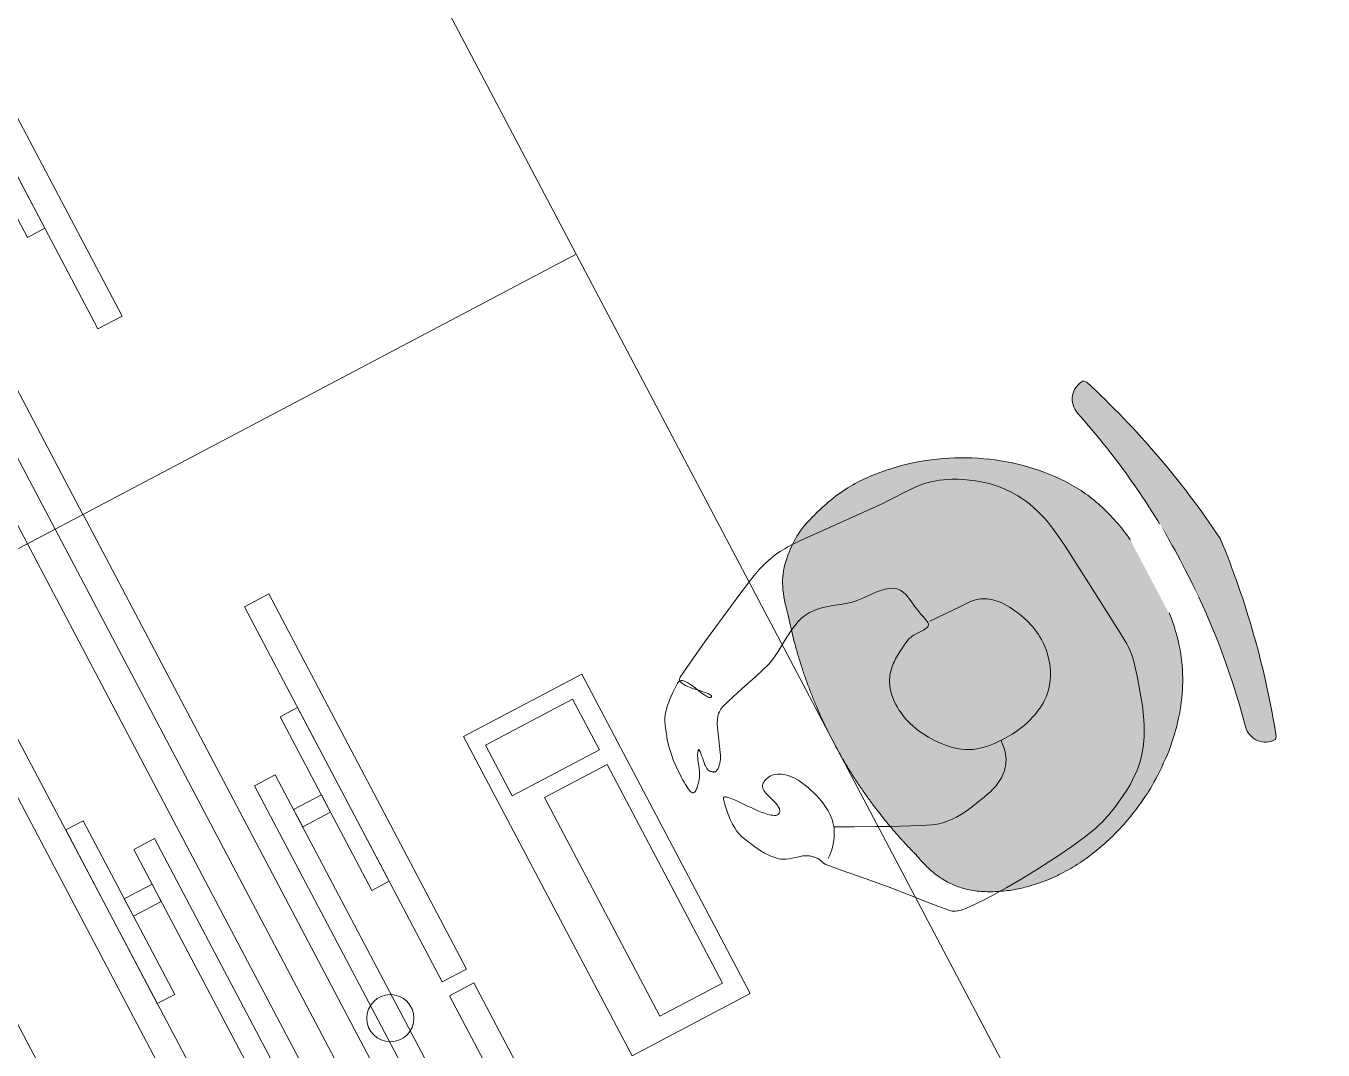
# Model space of a CAD drawing. Header units: millimetres. Extents: x 76548 to 83157, y 1824 to 49172.
# Drawn here: x 78375 to 80027, y 17628 to 18932 of the extents above; entities that cross this region are included whole.
import ezdxf

# ---------------------------------------------------------------- set-up
doc = ezdxf.new("R2010")
doc.units = ezdxf.units.MM
doc.header["$MEASUREMENT"] = 0
doc.layers.add('FURN-FILE', color=211, linetype='Continuous', lineweight=0)
doc.layers.add('FURN-WKST', color=42, linetype='Continuous', lineweight=13)

# ---------------------------------------------------------------- blocks, each defined once
blk = doc.blocks.new('wrk3_24')
at = {"layer": 'FURN-FILE', "color": 0, "linetype": 'Continuous', "lineweight": 0, "flags": 128}
for points in [[(760, 166.9), (1300, 166.9), (1300, 201.9), (760, 201.9), (760, 166.9)], [(905, 166.9), (1155, 166.9), (1155, 141.9), (905, 141.9), (905, 166.9)]]:
    blk.add_lwpolyline(points, close=True, dxfattribs=at)
at = {"layer": 'FURN-WKST', "color": 0}
blk.add_line((0, 40), (1500, 40), dxfattribs=at)
at = {"layer": 'FURN-WKST', "color": 0, "flags": 128}
blk.add_lwpolyline([(0, 0), (1500, 0), (1500, 750), (0, 750), (0, 0)], close=True, dxfattribs=at)
blk = doc.blocks.new('*U135')
at = {"linetype": 'ByBlock', "lineweight": -2, "extrusion": (0, 0, -1)}
blk.add_hatch(color=7, dxfattribs=at).paths.add_polyline_path([(240, 333.8, 0.058838), (-17.8, 378.3, 0.058838), (-270.6, 310.9), (-274, 307.6, 0.485231), (-240.2, 283.4, -0.059133), (-15.2, 320.4, -0.059133), (212.3, 303.7, 0.485231), (243.7, 330.9)])
h = blk.add_hatch(color=7, dxfattribs=at)
edge = h.paths.add_edge_path()
edge.add_spline(control_points=[(177.4, -145.2), (207.7, -138.4), (239.5, -120.2), (285.5, -39.3), (282.8, 112.4), (154.2, 268.8), (37, 282.3), (-13.3, 278.2)], knot_values=[0, 0, 0, 0, 0.127805, 0.173291, 0.430539, 0.788352, 1, 1, 1, 1], degree=3, periodic=0)
edge.add_spline(control_points=[(-13.3, 278.2), (-63.7, 277.8), (-179.2, 253.8), (-293.3, 86.5), (-282.4, -64.8), (-229.3, -141.2), (-196, -156.5), (-165.2, -160.6)], knot_values=[0, 0, 0, 0, 0.211648, 0.569461, 0.826709, 0.872195, 1, 1, 1, 1], degree=3, periodic=0)
edge.add_line((-165.2, -160.6), (-165.2, -160.8))
edge.add_arc((-20, 427.7), 606.2, 256.1357, 272.5726)
edge.add_arc((-20, 427.7), 606.2, 272.5725, 289.0094)
edge.add_line((177.4, -145.4), (177.4, -145.2))
at = {"color": 0, "linetype": 'ByBlock', "lineweight": -2, "extrusion": (0, 0, -1), "flags": 128}
blk.add_lwpolyline([(240, 333.8, 0.058838), (-17.8, 378.3), (-17.8, 378.3, 0.058838), (-270.6, 310.9), (-274, 307.6, 0.485231), (-240.2, 283.4), (-240.2, 283.4, -0.059133), (-15.2, 320.4, -0.059133), (212.3, 303.7), (212.3, 303.7, 0.485231), (243.7, 330.9), (240, 333.8)], format="xyb", close=True, dxfattribs=at)
at = {"color": 0, "linetype": 'ByBlock', "lineweight": -2}
blk.add_rational_spline([(-177.4, -145.2), (-207.7, -138.4), (-239.5, -120.2), (-285.5, -39.3), (-282.8, 112.4), (-154.2, 268.8), (-37, 282.3), (13.3, 278.2), (63.7, 277.8), (179.2, 253.8), (293.3, 86.5), (282.4, -64.8), (229.3, -141.2), (196, -156.5), (165.2, -160.6), (165.2, -160.6), (165.2, -160.7), (165.2, -160.8), (108.8, -174.7), (50.9, -180.5), (-7.2, -177.9), (-65.3, -175.2), (-122.4, -164.4), (-177.4, -145.4), (-177.4, -145.3), (-177.4, -145.3), (-177.4, -145.2)], [1, 1, 1, 1, 1, 1, 1, 1, 1, 1, 1, 1, 1, 1, 1, 1, 1, 1, 0.993153505411, 0.993153505411, 1, 0.993153505411, 0.993153505411, 1, 1, 1, 1], degree=3, knots=[0, 0, 0, 0, 0.021301, 0.028882, 0.071757, 0.131392, 0.166667, 0.166667, 0.166667, 0.201941, 0.261577, 0.304452, 0.312032, 0.333333, 0.333333, 0.333333, 0.5, 0.5, 0.5, 0.666667, 0.666667, 0.666667, 0.833333, 0.833333, 0.833333, 1, 1, 1, 1], dxfattribs=at)
blk.add_wipeout([(-37.7, 321.4), (67.7, 317.3), (66, 274.1), (-39.4, 278.1)], dxfattribs=at)
blk = doc.blocks.new('*U136')
at = {"color": 0, "linetype": 'ByBlock', "lineweight": -2, "extrusion": (0, 0, -1), "flags": 128}
for points in [[(67.6, 119.9), (64.7, 117.5), (62, 115.1), (59.6, 112.8), (57.4, 110.4), (55.5, 108.1), (52.1, 103.6), (49.4, 99.3), (47.3, 95.5), (45.7, 92), (44.5, 88.8), (43.6, 86), (42.3, 81), (41.6, 77.1), (41.3, 74.2), (41.2, 69.7), (41.4, 65.2), (42.2, 59), (43.3, 52.9), (44.7, 47.1), (46.3, 41.6), (48, 36.5), (49.8, 31.7), (51.6, 27.4), (53.5, 23.4), (55.3, 19.8), (59.2, 13.4), (62.8, 8.3), (66.3, 4.3), (69.4, 1.3), (72.3, -1.1), (74.9, -2.8), (77.3, -4), (79.4, -5), (83.2, -6.1), (86.1, -6.5), (88.3, -6.6), (91.8, -6.2), (95.3, -5.4), (96.1, -5.1), (96.8, -4.8), (97.4, -4.5), (97.9, -4.3), (98.4, -4), (99.1, -3.6), (99.7, -3.2), (100.1, -3), (100.6, -2.6), (101.2, -2.1), (102, -1.3), (102.7, -0.5), (103.2, 0.4), (103.5, 1.4), (103.8, 2.4), (103.9, 3.4), (104, 4.4), (103.9, 6.4), (103.6, 8.5), (103.1, 10.5), (102.6, 12.4), (97.4, 27.4), (97, 29.2), (96.6, 30.7), (96.4, 32), (96.2, 34.1), (96.2, 35.6), (96.4, 36.7), (96.8, 38.1), (97.5, 39.4), (98.7, 40.7), (100, 41.5), (101.4, 41.8), (102.9, 41.7), (104.4, 41.3), (106, 40.6), (107.6, 39.7), (109.2, 38.6), (110.9, 37.3), (112.5, 36), (115.7, 32.9), (118.9, 29.7), (121.9, 26.3), (127.6, 19.7), (132.5, 13.7), (136.6, 8.5), (140.1, 4.3), (142.9, 1), (145.3, -1.7), (147.1, -3.6), (148.7, -5.1), (149.9, -6.2), (150.9, -6.9), (151.7, -7.4), (152.9, -7.9), (153.6, -7.9), (154.1, -7.7), (154.7, -7.1), (155, -6.1), (155.5, -3.8), (156, -1.4), (156.5, 1.2), (156.9, 3.7), (157.3, 6.3), (158, 11.4), (158.4, 16.1), (158.6, 20.3), (158.7, 24.1), (158.7, 27.5), (158.2, 33.3), (157.6, 37.6), (157, 40.8), (156.3, 43.1), (155.2, 46.4), (153.8, 49.5), (147.6, 61.7), (145.3, 66.2), (143.1, 70), (141.2, 73.2), (137.6, 78.7), (134.6, 82.7), (132.3, 85.5), (130.4, 87.5), (127.5, 90.4), (124.3, 93.1), (122.2, 94.6), (120.2, 95.8), (118.2, 96.7), (116.2, 97.5), (112.4, 98.7), (98.7, 102), (95.3, 103), (92.9, 103.8), (91.2, 104.6), (88.7, 105.9), (87.5, 106.7), (86.3, 107.6), (85.3, 108.4), (84.4, 109.2), (83.6, 109.8), (83, 110.5), (81.8, 111.6), (81, 112.4), (80.5, 113.1), (79.6, 114.2), (78.8, 115.3), (78.4, 115.8), (78.1, 116.4), (77.9, 116.9), (77.4, 117.9), (76.7, 119.7), (76.2, 121), (75.8, 122), (75.4, 122.7), (75.1, 123.2), (74.6, 123.9), (74.3, 124.3), (74, 124.6), (59.1, 140.2), (36.2, 163.2), (13.5, 186.2), (-0.5, 201.1), (-21.4, 223.6), (-32, 234.8), (-42.6, 245.8), (-43.7, 246.8), (-44.7, 247.6), (-45.8, 248.3), (-46.8, 248.9), (-47.8, 249.5), (-49.7, 250.3), (-51.5, 251), (-53.1, 251.4), (-54.5, 251.8), (-57, 252.3), (-59, 252.5), (-61.9, 252.8), (-64.7, 252.9), (-74.3, 253.1), (-90.9, 253), (-103.3, 252.6), (-121.7, 251.6), (-140.3, 250), (-165.4, 247.4), (-184.1, 245.1), (-198.1, 243.3), (-219, 240), (-240.1, 236.2), (-248.6, 234.3), (-255.9, 232.3), (-262.1, 230.3), (-267.5, 228.5), (-276.9, 224.8), (-283.8, 221.7), (-289, 219.2), (-296.8, 215.1), (-304.7, 210.7), (-312.8, 205.8), (-319.6, 201.3), (-325.3, 197.1), (-330, 193.3), (-334.1, 189.8), (-337.5, 186.7), (-343.1, 181), (-347.1, 176.5), (-349.9, 173), (-353.9, 167.6), (-357.5, 162), (-362, 154.1), (-365.5, 147.1), (-368.4, 140.8), (-370.8, 135.1), (-374.6, 125.1), (-377.2, 117.5), (-380.7, 105.9), (-383.7, 94.3), (-387.5, 80.2), (-390.2, 69.6), (-391.9, 61.6), (-392.9, 55.6), (-393.4, 51.1), (-393.6, 47.7), (-393.7, 42.5), (-393.4, 37.4), (-391.6, 18.3), (-388.4, -10.2), (-385, -38.5), (-381.1, -69.9), (-377.2, -101.3), (-376.1, -110), (-373.9, -124.9), (-371.9, -136), (-370, -144.4), (-368.3, -150.7), (-366.8, -155.5), (-364.4, -162.8), (-361.5, -170.2), (-358.6, -176.7), (-355.7, -182.5), (-352.7, -187.8), (-349.7, -192.5), (-343.7, -201), (-338, -207.9), (-332.7, -213.6), (-327.9, -218.3), (-323.5, -222.2), (-315.5, -228.5), (-309.3, -233), (-299.7, -239), (-289.8, -244.3), (-283.6, -247.3), (-278, -249.6), (-273, -251.6), (-268.5, -253.1), (-264.6, -254.3), (-257.5, -256.1), (-252.2, -257.2), (-248.1, -257.8), (-242, -258.5), (-235.9, -258.8), (-230.1, -258.7), (-220.1, -258.5), (-205.3, -258), (-197.8, -257.9), (-190.4, -257.9), (-143.9, -259), (-97.3, -260.2), (-82.8, -260.5), (-71.9, -260.5), (-63.7, -260.4), (-57.6, -260.1), (-53, -259.8), (-46.1, -259), (-39.2, -258), (-34.9, -257.1), (-31, -256.2), (-23.8, -254.1), (-17.6, -252), (-12.3, -249.9), (-3.1, -245.9), (3.7, -242.6), (23.8, -232.2), (55.3, -215.5), (86.8, -198.5), (99.7, -191.5), (118.9, -180.6), (137.8, -169.7), (138.8, -168.9), (139.6, -168), (140, -167), (140.2, -166), (140.1, -165), (139.9, -163.9), (139.5, -162.8), (139, -161.7), (138.4, -160.6), (137.7, -159.5), (136.1, -157.3), (134.3, -155.1), (132.5, -153.1), (128.7, -149.2), (125.2, -145.8), (122.2, -142.9), (119.7, -140.5), (117.7, -138.5), (116.1, -136.9), (114.9, -135.6), (113.9, -134.5), (113.3, -133.7), (112.8, -133), (112.5, -132.4), (112.1, -131.5), (112.1, -131), (112.1, -130.6), (112.4, -130.2), (113, -129.9), (113.8, -129.8), (114.5, -129.9), (115.2, -130.3), (116, -130.9), (116.7, -131.6), (117.4, -132.4), (118.1, -133.4), (118.7, -134.4), (120.1, -136.7), (121.4, -139.1), (122.6, -141.5), (125, -146.3), (127.1, -150.6), (129.1, -154.3), (130.8, -157.3), (132.4, -159.6), (133.8, -161.5), (135, -162.9), (136.1, -163.9), (137.1, -164.7), (137.9, -165.2), (138.7, -165.5), (140, -165.9), (141, -165.9), (141.8, -165.7), (143, -165.3), (144.2, -164.5), (154.7, -156.2), (158.6, -153), (161.9, -150.2), (164.7, -147.6), (167, -145.4), (169, -143.3), (172.2, -139.6), (174.4, -136.7), (175.9, -134.5), (177.9, -131), (179.6, -127.4), (182.6, -119.4), (184.9, -112.2), (186.7, -105.7), (188.1, -100), (189.1, -94.9), (190.5, -85.8), (191.2, -78.8), (191.6, -73.5), (191.8, -65.3), (191.5, -57), (191.4, -55), (191.4, -53), (191.3, -50.9), (191.1, -47), (190.8, -43.6), (190.5, -40.7), (190.2, -38.2), (189.8, -36.3), (189.5, -34.7), (189.1, -33.4), (188.7, -32.5), (188.4, -31.7), (188, -31.1), (187.7, -30.7), (187.4, -30.4), (186.8, -29.9), (186.4, -29.7), (186, -29.6), (185.4, -29.6), (184.8, -29.7), (184.1, -30), (183.5, -30.3), (182.9, -30.7), (182.3, -31.1), (181.7, -31.5), (181.2, -31.9), (180.2, -32.8), (179.3, -33.6), (177.7, -35.2), (176.6, -36.5), (175, -38.4), (174.2, -39.3), (173.5, -40.2), (172, -42.1), (170.8, -44.1), (169.8, -46), (169, -47.8), (167.5, -51.4), (166.3, -54.7), (164.5, -60.5), (163.1, -64.7), (162, -67.7), (161.1, -69.9), (160.3, -71.4), (159.1, -73.6), (157.7, -75.5), (157.3, -76), (156.9, -76.3), (156.6, -76.5), (156.4, -76.4), (156.2, -76.3), (156.1, -76), (156, -75.6), (155.9, -75.2), (155.9, -74.7), (155.9, -74.1), (155.9, -73.5), (156, -72.1), (156.1, -70.7), (156.2, -69.2), (156.4, -67.8), (156.7, -64.8), (157.2, -59.5), (157.4, -57.4), (157.5, -55.7), (157.5, -54.3), (157.5, -53.1), (157.5, -52.1), (157.3, -50.4), (157.2, -49.3), (157, -48.6), (156.7, -47.6), (156.2, -46.8), (155.9, -46.4), (155.6, -46), (155.3, -45.6), (155, -45.2), (154.6, -44.9), (153.9, -44.2), (153.2, -43.6), (152.6, -43.2), (152.1, -42.8), (151.6, -42.5), (151.2, -42.3), (150.8, -42.2), (150.5, -42.1), (150.2, -42), (149.8, -41.9), (149.4, -41.9), (149.2, -41.9), (148.8, -41.9), (148.4, -42.1), (146.4, -43.1), (144.5, -44.3), (142.9, -45.7), (141.4, -47.2), (138.7, -50.5), (136.5, -54.1), (134.7, -57.7), (133.1, -61.4), (122.8, -91.5), (121.3, -95), (119.9, -97.9), (118.5, -100.4), (115.9, -104.3), (113.7, -106.8), (111.8, -108.5), (108.8, -110.7), (107.2, -111.6), (105.4, -112.4), (96.1, -115.7), (87.8, -118.3), (72.9, -122.6), (50.5, -128.9), (39.5, -132.4), (28.8, -136.2), (23.9, -138.3), (19.4, -140.6), (11.1, -145.4), (-3.3, -154.8), (-14.2, -161.6), (-18.3, -164), (-22, -165.9), (-28.5, -168.8), (-33.5, -170.6), (-37.4, -171.6), (-43.3, -172.6), (-46.3, -172.9), (-49.4, -173), (-52.7, -172.9), (-55.9, -172.6), (-58.8, -172.3), (-64.2, -171.3), (-68.9, -170.3), (-77, -168), (-89, -164.4), (-95.1, -162.8), (-101.1, -161.4), (-104.8, -160.8), (-108.4, -160.4), (-115.2, -160), (-127.4, -159.8), (-131.9, -159.7), (-135.9, -159.5), (-139.2, -159.2), (-142.1, -158.8), (-144.5, -158.4), (-148.7, -157.5), (-151.6, -156.5), (-153.8, -155.6), (-156.8, -154), (-159.6, -152), (-161.3, -150.3), (-162.8, -148.6), (-164, -146.8), (-165, -145), (-165.8, -143.2), (-166.5, -141.5), (-167.5, -138), (-168.3, -134.9), (-169.4, -129.1), (-170.9, -120.3), (-171.8, -116), (-172.8, -111.8), (-173.4, -109.7), (-174.6, -106), (-175.4, -103.2), (-175.9, -101.1), (-176.2, -99.6), (-176.4, -98.5), (-176.5, -97.7), (-176.6, -96.6), (-176.7, -95.4), (-176.6, -94.6), (-176.4, -93.9), (-176.1, -93.3), (-175.7, -92.8), (-175.3, -92.3), (-174.8, -91.9), (-174.2, -91.6), (-173, -91), (-171.6, -90.6), (-170.2, -90.3), (-168.8, -90.1), (-167.3, -90), (-164.5, -89.8), (-161.9, -89.7), (-157.2, -89.6), (-153.7, -89.4), (-151.2, -89.1), (-149.4, -88.9), (-148.1, -88.6), (-146.3, -88.1), (-144.7, -87.4), (-140.1, -85), (-135.9, -82.7), (-132.3, -80.6), (-129.1, -78.7), (-123.6, -75.2), (-119.7, -72.4), (-116.9, -70.1), (-114.8, -68.4), (-111.9, -65.8), (-109.2, -63), (-107.2, -60.8), (-105.5, -58.5), (-104, -56.3), (-102.7, -54.2), (-101.5, -52.1), (-99.6, -48), (-98.2, -44.3), (-97.1, -40.9), (-96.3, -37.9), (-95.8, -35.2), (-95.1, -30.4), (-94.8, -26.8), (-94.7, -24), (-94.7, -19.9), (-95.1, -15.7), (-95.5, -12.1), (-96, -8.7), (-97.2, -2.7), (-98.4, 2.4), (-99.7, 6.7), (-101, 10.4), (-102.3, 13.6), (-104.7, 19.2), (-106.8, 23.3), (-108.6, 26.4), (-111.4, 31.1), (-114.5, 35.9), (-118.8, 41.9), (-122.7, 46.8), (-126.2, 50.9), (-129.3, 54.3), (-132.2, 57.1), (-134.8, 59.5), (-139.4, 63.3), (-142.9, 65.9), (-145.7, 67.7), (-149.9, 70.2), (-154.3, 72.3), (-156.7, 73.4), (-159, 74.3), (-163.5, 75.7), (-167.4, 76.8), (-171, 77.5), (-174.2, 78.1), (-179.8, 78.8), (-184.2, 79.1), (-187.5, 79.2), (-192.5, 79.3), (-197.6, 79.2), (-205.4, 78.8), (-212, 78.2), (-217.5, 77.5), (-222.3, 76.8), (-226.4, 75.9), (-229.9, 75.1), (-236.2, 73.3), (-240.9, 71.7), (-244.4, 70.3), (-249.8, 68), (-255.3, 65.2), (-258.8, 63.3), (-261.9, 61.4), (-264.7, 59.5), (-267.2, 57.6), (-271.6, 53.9), (-275.2, 50.4), (-278.1, 47.2), (-280.5, 44.3), (-282.5, 41.7), (-285.6, 37.1), (-287.6, 33.5), (-289, 30.7), (-290.9, 26.6), (-292.5, 22.4), (-293.8, 18.4), (-294.8, 14.7), (-296.4, 7.6), (-297.4, 1.2), (-297.9, -4.5), (-298, -9.6), (-297.9, -14.1), (-297.6, -18.1), (-297.1, -21.7), (-296, -28), (-294.9, -32.9), (-293.9, -36.6), (-292, -42.3), (-289.8, -48.1), (-287.6, -53.1), (-285.4, -57.7), (-283.2, -61.8), (-281.1, -65.6), (-279, -68.9), (-277, -72), (-273, -77.3), (-269.2, -81.5), (-265.8, -84.8), (-262.7, -87.4), (-259.8, -89.5), (-257.3, -91.1), (-255, -92.4), (-250.8, -94.2), (-247.6, -95.3), (-245.1, -95.9), (-241.3, -96.5), (-237.3, -96.8), (-223, -96.9), (-201.3, -96.9), (-179.6, -96.6)], [(44.3, 86.5), (19.9, 97.9), (-4.6, 109.4), (-20.8, 116.9), (-45.2, 127.7), (-57.5, 133), (-69.9, 138.1), (-74.3, 139.6), (-78.5, 140.8), (-82.5, 141.7), (-86.2, 142.3), (-89.7, 142.7), (-96.5, 143), (-102.4, 142.8), (-107.6, 142.4), (-112.3, 141.9), (-120.5, 140.6), (-126.7, 139.4), (-136, 137.4), (-145.5, 135.1), (-150.9, 133.8), (-155.4, 132.4), (-159.2, 131.1), (-162.4, 129.8), (-165.2, 128.6), (-167.5, 127.4), (-171.5, 125.2), (-174.3, 123.4), (-176.4, 121.9), (-179.4, 119.5), (-182.3, 116.8), (-183.7, 115.3), (-184.9, 113.9), (-186, 112.5), (-188, 109.7), (-189.5, 107.2), (-190.7, 104.9), (-191.7, 102.9), (-192.4, 101), (-193.5, 97.8), (-194.2, 95.3), (-194.6, 93.4), (-195.1, 90.6), (-195.4, 87.7), (-195.7, 83.5), (-196, 79.2)]]:
    blk.add_lwpolyline(points, dxfattribs=at)
blk = doc.blocks.new('*U137')
at = {"color": 0, "linetype": 'ByBlock', "lineweight": -2, "flags": 128}
for points in [[(-93.8, -226.5), (-76.1, 233.1), (93.8, 226.5), (76.1, -233.1), (-93.8, -226.5)], [(65, 131.6), (67.8, 204.9), (-57.6, 209.7), (-60.4, 136.4), (65, 131.6)], [(-37.9, -200.2), (-25.8, 114.3), (64.2, 110.8), (52, -203.7), (-37.9, -200.2)]]:
    blk.add_lwpolyline(points, close=True, dxfattribs=at)
blk = doc.blocks.new('wrk3_25')
at = {"layer": 'FURN-FILE', "color": 0, "linetype": 'Continuous', "lineweight": 0, "flags": 128}
for points in [[(200, 166.9), (740, 166.9), (740, 201.9), (200, 201.9), (200, 166.9)], [(760, 166.9), (1300, 166.9), (1300, 201.9), (760, 201.9), (760, 166.9)], [(345, 166.9), (595, 166.9), (595, 141.9), (345, 141.9), (345, 166.9)], [(457.5, 141.9), (482.5, 141.9), (482.5, 101.9), (457.5, 101.9), (457.5, 141.9)], [(407.5, 101.9), (1092.5, 101.9), (1092.5, 71.9), (407.5, 71.9), (407.5, 101.9)]]:
    blk.add_lwpolyline(points, close=True, dxfattribs=at)
at = {"layer": 'FURN-FILE', "color": 0, "linetype": 'Continuous', "lineweight": 0}
blk.add_circle((750, 86.9), 30, dxfattribs=at)
at = {"layer": 'FURN-WKST', "color": 0}
blk.add_line((0, 40), (1500, 40), dxfattribs=at)
at = {"layer": 'FURN-FILE', "color": 0, "linetype": 'Continuous', "lineweight": 0, "extrusion": (0, 0, -1), "rotation": 2.212929250014379}
blk.add_blockref('*U135', (-705.9, 928), dxfattribs=at)
at = {"layer": 'FURN-FILE', "color": 0, "linetype": 'Continuous', "lineweight": 0, "rotation": 92.21320400544748}
blk.add_blockref('*U137', (706.2, 421.9), dxfattribs=at)
at = {"layer": 'FURN-WKST', "color": 0, "flags": 128}
blk.add_lwpolyline([(0, 0), (1500, 0), (1500, 750), (0, 750), (0, 0)], close=True, dxfattribs=at)
at = {"layer": 'FURN-FILE', "color": 0, "linetype": 'Continuous', "lineweight": 0, "extrusion": (0, 0, -1), "rotation": 92.21292925001437}
blk.add_blockref('*U136', (-713.2, 747.1), dxfattribs=at)
blk = doc.blocks.new('wrk3_26')
at = {"layer": 'FURN-WKST', "color": 0}
blk.add_line((0, 40), (1500, 40), dxfattribs=at)
at = {"layer": 'FURN-WKST', "color": 0, "extrusion": (0, 0, -1), "flags": 128}
blk.add_lwpolyline([(0, 0), (-1500, 0), (-1500, 750), (0, 750), (0, 0)], close=True, dxfattribs=at)
blk = doc.blocks.new('*U144')
at = {"color": 0, "linetype": 'ByBlock', "lineweight": -2, "flags": 128}
for points in [[(-67.6, 119.9), (-64.8, 117.2), (-62.4, 114.5), (-60.3, 111.9), (-58.4, 109.4), (-56.8, 106.9), (-54, 102.1), (-51.8, 97.7), (-50.1, 93.8), (-47.4, 86.7), (-45.6, 81.3), (-43.4, 73.2), (-41.4, 65.2), (-40.9, 62.5), (-40.6, 59.9), (-40.6, 57.4), (-41, 52.4), (-41.9, 47.7), (-43.3, 43.3), (-44.9, 39.2), (-46.8, 35.3), (-48.8, 31.8), (-50.9, 28.6), (-55.2, 22.7), (-59.5, 17.8), (-63.5, 13.8), (-67.3, 10.4), (-70.6, 7.7), (-76.7, 3.4), (-81.3, 0.6), (-84.8, -1.3), (-90.1, -3.6), (-95.3, -5.4), (-95.5, -5.4), (-95.7, -5.4), (-95.9, -5.5), (-96.1, -5.4), (-96.4, -5.4), (-96.8, -5.3), (-97.2, -5.2), (-97.5, -5.1), (-97.8, -4.9), (-98.4, -4.6), (-98.9, -4.3), (-99.3, -4), (-99.6, -3.8), (-99.9, -3.6), (-100.1, -3.4), (-100.3, -3.2), (-100.6, -2.9), (-100.8, -2.7), (-100.9, -2.5), (-101, -2.3), (-101.2, -2.1), (-101.4, -1.4), (-101.6, -0.7), (-101.8, 0.2), (-101.9, 1.1), (-101.9, 3.2), (-101.8, 5.3), (-101.6, 7.5), (-101.3, 9.6), (-100.6, 13.9), (-99.1, 21.7), (-98.6, 24.6), (-98.2, 27.1), (-97.8, 29.1), (-97.6, 30.8), (-97.4, 32.3), (-97.2, 34.6), (-97.1, 36.1), (-97.1, 37.1), (-97.3, 38.4), (-97.4, 39), (-97.5, 39.4), (-98.1, 40.2), (-98.9, 40.5), (-99.9, 40.3), (-101.1, 39.8), (-102.4, 39), (-103.8, 38), (-105.4, 36.8), (-106.9, 35.5), (-108.5, 34), (-111.9, 30.7), (-140.4, 0.2), (-143.5, -2.9), (-146.1, -5.2), (-148.1, -6.9), (-149.7, -8.1), (-150.9, -8.9), (-151.9, -9.3), (-152.7, -9.6), (-153.3, -9.7), (-154.1, -9.5), (-154.6, -9), (-154.8, -8.5), (-155, -7.5), (-155, -6.1), (-154.9, -3.1), (-154.8, 2.9), (-154.9, 8.3), (-155, 13.2), (-155.2, 22), (-155.2, 28.8), (-155.1, 34), (-154.7, 41.8), (-154.3, 45.7), (-153.8, 49.5), (-153.2, 52.9), (-152.4, 56), (-151.5, 58.9), (-150.5, 61.5), (-149.4, 63.9), (-147.2, 68.3), (-145, 71.9), (-142.8, 75), (-140.8, 77.6), (-137.1, 81.9), (-134, 84.9), (-131.7, 87.1), (-128, 90.2), (-124.3, 93.1), (-122.2, 94.5), (-120.1, 95.6), (-118.1, 96.5), (-116.2, 97.3), (-112.4, 98.4), (-98.7, 101.7), (-95.4, 102.8), (-93, 103.7), (-91.3, 104.5), (-88.7, 105.9), (-87.5, 106.7), (-86.3, 107.6), (-85.2, 108.4), (-84.3, 109.2), (-83.6, 109.9), (-82.9, 110.5), (-81.8, 111.6), (-81, 112.5), (-80.4, 113.2), (-79.6, 114.2), (-78.8, 115.3), (-78.5, 115.8), (-78.2, 116.4), (-77.6, 117.4), (-76.1, 121.2), (-75.7, 122.1), (-75.4, 122.8), (-75.1, 123.3), (-74.6, 124), (-74.3, 124.3), (-74, 124.6), (-59.1, 140.2), (-36.2, 163.2), (-13.5, 186.2), (0.5, 201.1), (21.3, 223.6), (31.8, 234.8), (42.6, 245.8), (43.7, 246.8), (44.8, 247.6), (45.8, 248.3), (46.8, 248.9), (47.8, 249.4), (49.8, 250.3), (51.5, 250.9), (53.1, 251.4), (54.5, 251.7), (57.1, 252.2), (59, 252.5), (61.9, 252.8), (64.7, 252.9), (74.3, 253.2), (82.7, 253.2), (97.1, 253), (107.9, 252.5), (124, 251.5), (140.3, 250), (165.3, 247.4), (183.9, 245.2), (197.8, 243.3), (218.8, 240.1), (240.1, 236.2), (248.8, 234.2), (256.2, 232.1), (262.6, 230), (268.1, 228.1), (277.5, 224.2), (284.5, 221.1), (294.7, 216.1), (304.7, 210.7), (312.3, 206.3), (318.8, 202), (324.3, 198.1), (329, 194.4), (333, 191), (336.4, 187.9), (342.1, 182.1), (346.3, 177.5), (349.2, 173.8), (353.5, 168.1), (357.5, 162), (360, 157.8), (364.3, 150), (367.6, 143.2), (370.2, 137.3), (372.3, 132.1), (375.6, 122.9), (377.8, 115.9), (380.9, 105.2), (383.7, 94.3), (387.6, 80.1), (390.3, 69.4), (392, 61.5), (392.9, 55.5), (393.4, 51), (393.6, 47.6), (393.7, 42.5), (393.4, 37.4), (391.6, 18.3), (388.4, -10.1), (385, -38.5), (381.2, -69.9), (377.2, -101.3), (375.9, -110.1), (374.6, -117.8), (372, -131.2), (369.7, -141.2), (367.8, -148.5), (364.8, -159.5), (361.5, -170.2), (359.4, -176.1), (357, -181.5), (354.5, -186.4), (351.9, -190.9), (349.3, -194.9), (343.8, -202.3), (338.5, -208.4), (333.5, -213.6), (328.8, -217.9), (324.5, -221.6), (316.5, -227.8), (310.2, -232.2), (300.3, -238.5), (289.8, -244.3), (286.3, -246.1), (280, -249.1), (274.5, -251.4), (269.7, -253.1), (265.6, -254.4), (261.9, -255.4), (255.5, -256.8), (250.7, -257.7), (247.1, -258.1), (241.5, -258.6), (235.9, -258.8), (230.2, -258.7), (220.2, -258.5), (205.3, -258), (197.8, -257.9), (190.4, -257.9), (143.9, -259), (97.3, -260.2), (82.8, -260.5), (72, -260.6), (63.8, -260.4), (57.7, -260.1), (53.1, -259.8), (46.1, -259), (39.2, -258), (34.9, -257.1), (31, -256.2), (23.7, -254.1), (17.5, -251.9), (12.2, -249.9), (3, -245.8), (-3.8, -242.6), (-23.8, -232.2), (-55.3, -215.5), (-86.8, -198.5), (-99.7, -191.5), (-118.8, -180.7), (-137.8, -169.7), (-138.9, -168.9), (-139.7, -168), (-140.2, -167), (-140.5, -166), (-140.6, -165), (-140.5, -163.9), (-140.3, -162.8), (-140, -161.7), (-139.5, -160.5), (-139, -159.4), (-137.7, -157.2), (-136.3, -155), (-134.7, -153), (-133.1, -151), (-129.9, -147.3), (-126.9, -144.2), (-124.2, -141.6), (-122, -139.4), (-120.2, -137.6), (-118.6, -136.1), (-117.4, -134.9), (-116.4, -134), (-115.7, -133.2), (-114.5, -132), (-113.8, -131.3), (-113.5, -130.8), (-113.1, -130.2), (-113, -129.9), (-113.1, -129.8), (-113.3, -129.9), (-113.7, -130.2), (-114.1, -130.7), (-114.6, -131.4), (-115.1, -132.1), (-115.8, -133), (-116.4, -133.9), (-117.8, -135.9), (-119.3, -138), (-120.7, -140.2), (-122.2, -142.4), (-125.2, -146.6), (-127.9, -150.3), (-130.3, -153.5), (-132.4, -156.1), (-134.2, -158.2), (-135.7, -159.9), (-137, -161.2), (-138.1, -162.2), (-139, -163), (-139.8, -163.6), (-141.1, -164.3), (-142, -164.7), (-142.6, -164.8), (-143.4, -164.8), (-144.2, -164.5), (-145.7, -163.5), (-147.5, -162.3), (-149.4, -161), (-151.3, -159.6), (-153.2, -158.2), (-155.1, -156.8), (-158.7, -153.9), (-162, -151.2), (-164.8, -148.6), (-167.2, -146.2), (-169.3, -144), (-172.6, -140.1), (-174.8, -137), (-176.3, -134.7), (-177.3, -132.9), (-178.6, -130.2), (-179.6, -127.4), (-182, -118.6), (-183.8, -111), (-185.3, -104.3), (-187.4, -92.5), (-188.8, -83.7), (-190.3, -70.4), (-191.5, -57), (-191.7, -55.2), (-191.8, -53.3), (-191.8, -51.6), (-191.8, -48.1), (-191.7, -44.9), (-191.4, -42.3), (-191.1, -40), (-190.7, -38.1), (-190.3, -36.5), (-189.8, -35.3), (-189.4, -34.2), (-189, -33.4), (-188.6, -32.7), (-187.8, -31.7), (-187.2, -31), (-186.6, -30.6), (-185.7, -30.1), (-184.8, -29.7), (-184.4, -29.7), (-184, -29.6), (-183.7, -29.7), (-183.3, -29.7), (-182.7, -29.9), (-182, -30.2), (-181.4, -30.6), (-180.9, -31), (-180.4, -31.4), (-179.9, -31.9), (-179, -32.8), (-178.3, -33.7), (-177, -35.3), (-176, -36.6), (-175.3, -37.6), (-174.4, -38.9), (-173.9, -39.6), (-173.5, -40.2), (-172.8, -41.2), (-172.2, -42.3), (-171.7, -43.4), (-171.2, -44.6), (-170.5, -47), (-169.8, -49.5), (-169.3, -51.9), (-167.8, -61.4), (-167.2, -64.8), (-166.6, -67.5), (-166, -69.7), (-165.4, -71.5), (-164.8, -72.8), (-164.2, -73.8), (-163.6, -74.5), (-163.1, -75.1), (-162.6, -75.5), (-161.6, -76), (-160.7, -76.1), (-160.1, -76.1), (-158.9, -75.9), (-157.7, -75.5), (-156.9, -75.1), (-156.3, -74.6), (-155.8, -74.1), (-155.4, -73.5), (-155.1, -72.9), (-154.8, -72.3), (-154.7, -71.6), (-154.6, -70.9), (-154.5, -69.5), (-154.6, -68.1), (-154.8, -66.8), (-155.1, -65.4), (-155.7, -62.8), (-156.9, -58.1), (-157.3, -56.4), (-157.6, -54.9), (-157.8, -53.7), (-157.9, -52.6), (-158, -51.8), (-157.9, -50.3), (-157.7, -49.3), (-157.4, -48.6), (-156.9, -47.6), (-156.6, -47.2), (-156.2, -46.8), (-155.4, -46), (-154.7, -45.4), (-154.1, -44.9), (-153.5, -44.5), (-153, -44.1), (-152.5, -43.8), (-152, -43.5), (-151.2, -43.1), (-150.6, -42.8), (-150.1, -42.6), (-149.3, -42.3), (-148.4, -42.1), (-145.6, -41.5), (-143.1, -41.3), (-140.9, -41.5), (-138.9, -42.1), (-137.2, -42.9), (-135.6, -43.9), (-134.3, -45.1), (-133, -46.5), (-132, -48), (-130.1, -51.3), (-128.6, -54.9), (-127.4, -58.5), (-126.4, -62.2), (-124.7, -69.6), (-121.9, -83), (-120.7, -88), (-119.6, -92.1), (-118.5, -95.6), (-117.4, -98.5), (-116.4, -100.9), (-114.3, -104.7), (-112.4, -107.2), (-110.9, -108.8), (-108.3, -110.9), (-106.9, -111.7), (-105.4, -112.4), (-96.1, -115.7), (-87.7, -118.3), (-58, -126.7), (-43.2, -131.1), (-35.9, -133.6), (-28.8, -136.2), (-23.9, -138.4), (-19.3, -140.7), (-11, -145.5), (3.2, -154.9), (14, -161.7), (18.1, -164), (21.8, -165.9), (28.3, -168.8), (33.3, -170.5), (37.2, -171.6), (43.2, -172.6), (46.2, -172.9), (49.4, -173), (52.8, -172.9), (56, -172.6), (58.9, -172.3), (64.4, -171.3), (69.1, -170.3), (77.2, -168), (89.1, -164.4), (95.1, -162.7), (101.1, -161.4), (104.8, -160.8), (108.2, -160.3), (114.9, -159.8), (126.6, -159.4), (135.4, -158.9), (141.9, -158.1), (146.6, -157.2), (150, -156.3), (152.5, -155.5), (156.1, -153.9), (159.6, -152), (160.6, -151.3), (161.6, -150.5), (163.2, -148.9), (164.6, -147.2), (165.6, -145.4), (166.5, -143.6), (167.2, -141.9), (167.8, -140.2), (168.7, -136.8), (169.3, -133.8), (170.1, -128.2), (171.2, -119.8), (171.9, -115.7), (172.3, -113.7), (172.8, -111.8), (173.1, -110.8), (175.9, -103.5), (176.2, -102.6), (176.4, -101.8), (176.6, -101), (176.8, -99.7), (176.9, -98.7), (176.9, -97.9), (176.8, -96.7), (176.7, -95.4), (176.4, -94.3), (176, -93.4), (175.6, -92.5), (175.1, -91.8), (174.5, -91.2), (174, -90.7), (173.3, -90.3), (172.7, -89.9), (171.3, -89.3), (169.9, -89), (168.5, -88.7), (167.1, -88.6), (165.7, -88.6), (163.1, -88.6), (158.2, -88.9), (154.5, -89), (151.8, -89), (149.9, -88.8), (148.5, -88.6), (147.5, -88.4), (146.1, -88), (144.7, -87.4), (135.2, -82.5), (131.6, -80.6), (128.5, -78.9), (125.8, -77.3), (123.5, -75.9), (119.6, -73.2), (116.8, -70.9), (114.7, -69.1), (111.8, -66.2), (110.5, -64.7), (109.2, -63), (107.2, -60.4), (105.6, -57.9), (104.1, -55.6), (102.9, -53.3), (100.8, -49), (99.3, -45.2), (98.1, -41.8), (97.3, -38.7), (96.7, -36), (95.8, -31.2), (95.4, -27.4), (95.2, -24.6), (95, -20.2), (95.1, -15.7), (95.3, -12), (95.6, -8.5), (96.1, -5.4), (96.7, -2.5), (98, 2.9), (99.4, 7.4), (100.8, 11.3), (102.2, 14.6), (104.8, 20.2), (107.1, 24.2), (110.6, 30.2), (114.5, 35.9), (118.3, 41.2), (121.9, 45.8), (125.1, 49.6), (128.1, 53), (130.8, 55.8), (133.3, 58.1), (135.6, 60.2), (139.8, 63.6), (143.1, 66), (145.7, 67.7), (149.9, 70.1), (154.3, 72.3), (157.1, 73.6), (159.6, 74.6), (162, 75.5), (166.4, 76.8), (170.2, 77.7), (173.5, 78.3), (176.3, 78.7), (181.4, 79.1), (185.3, 79.3), (191.3, 79.3), (197.6, 79.2), (205.5, 78.7), (212.3, 78), (218.1, 77.2), (223.1, 76.3), (227.4, 75.3), (234.7, 73.4), (240.1, 71.7), (244, 70.3), (249.8, 67.9), (255.3, 65.2), (258.3, 63.7), (261.1, 62.1), (266, 58.8), (270.2, 55.7), (273.6, 52.6), (276.5, 49.7), (279, 47), (281, 44.5), (282.7, 42.2), (285.5, 37.8), (287.5, 34.3), (288.8, 31.5), (290.8, 27.1), (292.5, 22.4), (294.1, 17.2), (295.3, 12.5), (296.3, 8.2), (296.9, 4.2), (297.4, 0.5), (297.9, -6.2), (298, -11.9), (297.7, -16.7), (297.3, -20.9), (296.7, -24.5), (295.5, -30.6), (294.3, -35.1), (292.2, -41.7), (289.8, -48.1), (288, -52), (286.2, -55.7), (284.3, -59.3), (282.3, -62.7), (278.3, -68.9), (274.3, -74.1), (270.5, -78.5), (267, -82.1), (263.8, -85), (260.8, -87.4), (258.1, -89.3), (255.7, -90.8), (251.4, -93.1), (248, -94.5), (245.4, -95.3), (241.4, -96.3), (237.3, -96.8), (229.9, -97.2), (223.5, -97.3), (212.5, -97.4), (179.6, -96.6)], [(-44.3, 86.5), (-19.9, 97.9), (4.6, 109.4), (20.7, 116.9), (32.8, 122.4), (51.2, 130.4), (60.5, 134.3), (69.9, 138.1), (74.4, 139.6), (78.7, 140.8), (82.8, 141.5), (86.6, 142.1), (90.2, 142.4), (97.1, 142.5), (103.1, 142.3), (108.5, 141.8), (117.8, 140.5), (131.8, 137.9), (145.5, 135.1), (150.6, 134), (155.1, 132.8), (159, 131.6), (162.3, 130.3), (165.2, 129.1), (167.6, 127.9), (169.7, 126.8), (173.2, 124.7), (175.7, 123), (177.4, 121.6), (180, 119.3), (182.3, 116.8), (184.8, 113.6), (186.8, 110.7), (188.5, 108.1), (189.9, 105.7), (191, 103.6), (191.8, 101.7), (192.5, 100), (193.6, 97), (194.3, 94.7), (194.7, 93), (195.1, 90.4), (195.4, 87.7), (195.7, 83.5), (196, 79.2)]]:
    blk.add_lwpolyline(points, dxfattribs=at)
blk = doc.blocks.new('*U145')
at = {"color": 0, "linetype": 'ByBlock', "lineweight": -2, "extrusion": (0, 0, -1), "flags": 128}
for points in [[(93.8, -226.5), (76.1, 233.1), (-93.8, 226.5), (-76.1, -233.1), (93.8, -226.5)], [(-65, 131.6), (-67.8, 204.9), (57.6, 209.7), (60.4, 136.4), (-65, 131.6)], [(37.9, -200.2), (25.8, 114.3), (-64.2, 110.8), (-52, -203.7), (37.9, -200.2)]]:
    blk.add_lwpolyline(points, close=True, dxfattribs=at)
blk = doc.blocks.new('wrk3_27')
at = {"layer": 'FURN-FILE', "color": 0, "linetype": 'Continuous', "lineweight": 0, "extrusion": (0, 0, -1), "flags": 128}
for points in [[(-200, 166.9), (-740, 166.9), (-740, 201.9), (-200, 201.9), (-200, 166.9)], [(-345, 166.9), (-595, 166.9), (-595, 141.9), (-345, 141.9), (-345, 166.9)], [(-457.5, 141.9), (-482.5, 141.9), (-482.5, 101.9), (-457.5, 101.9), (-457.5, 141.9)], [(-407.5, 101.9), (-1092.5, 101.9), (-1092.5, 71.9), (-407.5, 71.9), (-407.5, 101.9)]]:
    blk.add_lwpolyline(points, close=True, dxfattribs=at)
at = {"layer": 'FURN-WKST', "color": 0}
blk.add_line((0, 40), (1500, 40), dxfattribs=at)
at = {"layer": 'FURN-WKST', "color": 0, "extrusion": (0, 0, -1), "flags": 128}
blk.add_lwpolyline([(0, 0), (-1500, 0), (-1500, 750), (0, 750), (0, 0)], close=True, dxfattribs=at)
at = {"layer": 'FURN-FILE', "color": 0, "linetype": 'Continuous', "lineweight": 0, "extrusion": (0, 0, -1), "rotation": 92.21292925001441}
blk.add_blockref('*U144', (-713.2, 747.1), dxfattribs=at)
at = {"layer": 'FURN-FILE', "color": 0, "linetype": 'Continuous', "lineweight": 0, "rotation": 92.21320400544748}
blk.add_blockref('*U145', (706.2, 421.9), dxfattribs=at)

msp = doc.modelspace()

# ---------------------------------------------------------------- block references
at = {"layer": 'FURN-FILE', "linetype": 'Continuous', "lineweight": 0, "rotation": 297.8126534344769}
msp.add_blockref('wrk3_24', (77712.8, 19618.4), dxfattribs=at)

# ---------------------------------------------------------------- next in the draw order: block references
msp.add_blockref('wrk3_25', (78412.7, 18291.7), dxfattribs=at)

# ---------------------------------------------------------------- next in the draw order: block references
at = {"layer": 'FURN-FILE', "linetype": 'Continuous', "lineweight": 0, "extrusion": (0, 0, -1), "rotation": 242.1873465655231}
msp.add_blockref('wrk3_26', (-77712.8, 19618.4), dxfattribs=at)

# ---------------------------------------------------------------- next in the draw order: block references
msp.add_blockref('wrk3_27', (-78412.7, 18291.7), dxfattribs=at)

doc.saveas('drawing.dxf')
